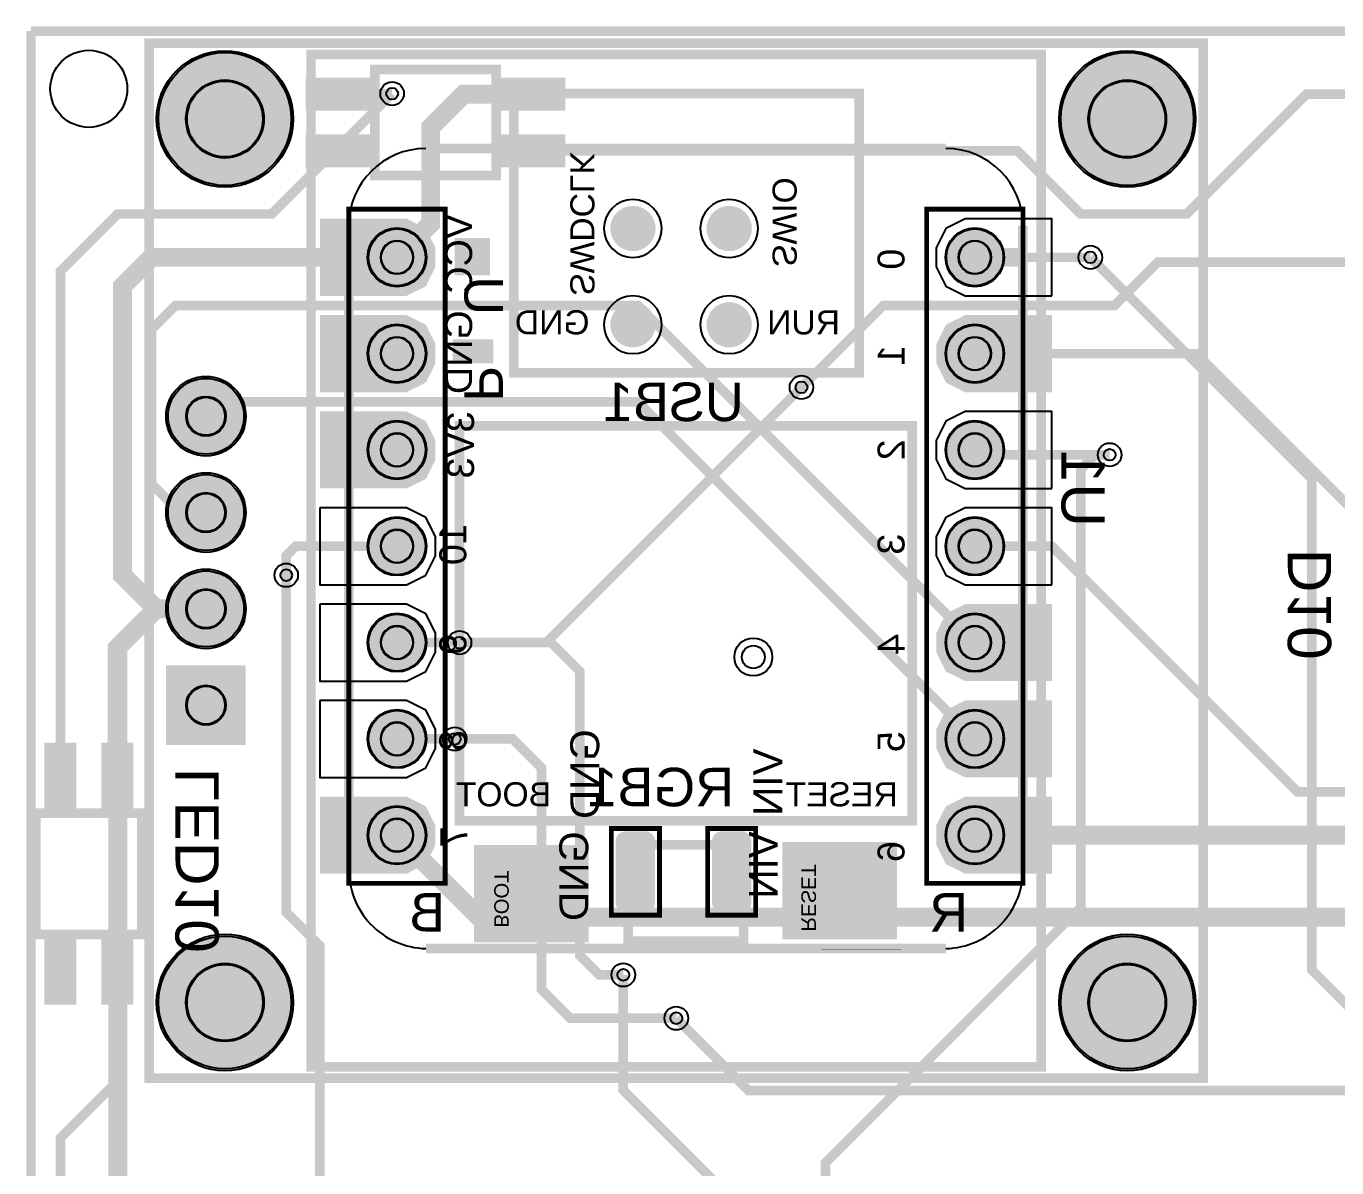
# Model space of a CAD drawing. Header units: millimetres. Extents: x 134.4 to 196.6, y -138.4 to -48.8.
# Drawn here: x 134.37 to 168.93, y -78.88 to -48.77 of the extents above; entities that cross this region are included whole.
import ezdxf

# ---------------------------------------------------------------- set-up
doc = ezdxf.new("R2010")
doc.units = ezdxf.units.MM
for name, color, linetype, true_color in [('BoardOutLine', 7, 'Continuous', 0xff00ff), ('BottomLayer', 7, 'Continuous', 0x0000ff), ('BottomPasteMaskLayer', 7, 'Continuous', 0x800000), ('BottomSilkLayer', 7, 'Continuous', 0x66cc33), ('BottomSolderMaskLayer', 7, 'Continuous', 0xaa00ff), ('Document', 7, 'Continuous', 0xffffff), ('Hole', 7, 'Continuous', 0x222222), ('Multi-Layer', 7, 'Continuous', 0xc0c0c0), ('TopLayer', 7, 'Continuous', 0xff0000), ('TopPasteMaskLayer', 7, 'Continuous', 0x808080), ('TopSilkLayer', 7, 'Continuous', 0xffcc00), ('TopSolderMaskLayer', 7, 'Continuous', 0x800080)]:
    doc.layers.add(name, color=color, linetype=linetype, true_color=true_color)
doc.styles.get("Standard").update_dxf_attribs({"font": 'arial.ttf'})

msp = doc.modelspace()

# ---------------------------------------------------------------- hatches: boundary and pattern name
at = {"layer": 'BottomLayer'}
for points in [[(150.368, -54.674), (150.299, -54.67), (150.232, -54.657), (150.166, -54.637), (150.103, -54.608), (150.044, -54.573), (149.989, -54.53), (149.941, -54.481), (149.898, -54.427), (149.862, -54.368), (149.834, -54.305), (149.813, -54.239), (149.801, -54.171), (149.797, -54.102), (149.797, -54.102), (149.801, -54.033), (149.813, -53.965), (149.834, -53.899), (149.862, -53.836), (149.898, -53.777), (149.941, -53.723), (149.989, -53.674), (150.044, -53.632), (150.103, -53.596), (150.166, -53.568), (150.232, -53.547), (150.299, -53.535), (150.368, -53.531), (150.368, -53.531), (150.437, -53.535), (150.505, -53.547), (150.571, -53.568), (150.634, -53.596), (150.693, -53.632), (150.747, -53.674), (150.796, -53.723), (150.839, -53.777), (150.874, -53.836), (150.903, -53.899), (150.923, -53.965), (150.936, -54.033), (150.94, -54.102), (150.94, -54.102), (150.936, -54.171), (150.923, -54.239), (150.903, -54.305), (150.874, -54.368), (150.839, -54.427), (150.796, -54.481), (150.747, -54.53), (150.693, -54.573), (150.634, -54.608), (150.571, -54.637), (150.505, -54.657), (150.437, -54.67), (150.368, -54.674)], [(152.908, -54.674), (152.839, -54.67), (152.772, -54.657), (152.706, -54.637), (152.643, -54.608), (152.584, -54.573), (152.529, -54.53), (152.481, -54.481), (152.438, -54.427), (152.402, -54.368), (152.374, -54.305), (152.353, -54.239), (152.341, -54.171), (152.337, -54.102), (152.337, -54.102), (152.341, -54.033), (152.353, -53.965), (152.374, -53.899), (152.402, -53.836), (152.438, -53.777), (152.481, -53.723), (152.529, -53.674), (152.584, -53.632), (152.643, -53.596), (152.706, -53.568), (152.772, -53.547), (152.839, -53.535), (152.908, -53.531), (152.908, -53.531), (152.977, -53.535), (153.045, -53.547), (153.111, -53.568), (153.174, -53.596), (153.233, -53.632), (153.287, -53.674), (153.336, -53.723), (153.379, -53.777), (153.414, -53.836), (153.443, -53.899), (153.463, -53.965), (153.476, -54.033), (153.48, -54.102), (153.48, -54.102), (153.476, -54.171), (153.463, -54.239), (153.443, -54.305), (153.414, -54.368), (153.379, -54.427), (153.336, -54.481), (153.287, -54.53), (153.233, -54.573), (153.174, -54.608), (153.111, -54.637), (153.045, -54.657), (152.977, -54.67), (152.908, -54.674)], [(142.113, -53.848), (142.113, -55.88), (144.399, -55.88), (144.907, -55.626), (145.161, -55.118), (145.161, -54.61), (144.907, -54.102), (144.399, -53.848), (142.113, -53.848)], [(150.368, -57.214), (150.299, -57.21), (150.232, -57.197), (150.166, -57.177), (150.103, -57.148), (150.044, -57.113), (149.989, -57.07), (149.941, -57.021), (149.898, -56.967), (149.862, -56.908), (149.834, -56.845), (149.813, -56.779), (149.801, -56.711), (149.797, -56.642), (149.797, -56.642), (149.801, -56.573), (149.813, -56.505), (149.834, -56.439), (149.862, -56.376), (149.898, -56.318), (149.941, -56.263), (149.989, -56.214), (150.044, -56.172), (150.103, -56.136), (150.166, -56.108), (150.232, -56.087), (150.299, -56.075), (150.368, -56.071), (150.368, -56.071), (150.437, -56.075), (150.505, -56.087), (150.571, -56.108), (150.634, -56.136), (150.693, -56.172), (150.747, -56.214), (150.796, -56.263), (150.839, -56.318), (150.874, -56.376), (150.903, -56.439), (150.923, -56.505), (150.936, -56.573), (150.94, -56.642), (150.94, -56.642), (150.936, -56.711), (150.923, -56.779), (150.903, -56.845), (150.874, -56.908), (150.839, -56.967), (150.796, -57.021), (150.747, -57.07), (150.693, -57.113), (150.634, -57.148), (150.571, -57.177), (150.505, -57.197), (150.437, -57.21), (150.368, -57.214)], [(152.908, -57.214), (152.839, -57.21), (152.772, -57.197), (152.706, -57.177), (152.643, -57.148), (152.584, -57.113), (152.529, -57.07), (152.481, -57.021), (152.438, -56.967), (152.402, -56.908), (152.374, -56.845), (152.353, -56.779), (152.341, -56.711), (152.337, -56.642), (152.337, -56.642), (152.341, -56.573), (152.353, -56.505), (152.374, -56.439), (152.402, -56.376), (152.438, -56.318), (152.481, -56.263), (152.529, -56.214), (152.584, -56.172), (152.643, -56.136), (152.706, -56.108), (152.772, -56.087), (152.839, -56.075), (152.908, -56.071), (152.908, -56.071), (152.977, -56.075), (153.045, -56.087), (153.111, -56.108), (153.174, -56.136), (153.233, -56.172), (153.287, -56.214), (153.336, -56.263), (153.379, -56.318), (153.414, -56.376), (153.443, -56.439), (153.463, -56.505), (153.476, -56.573), (153.48, -56.642), (153.48, -56.642), (153.476, -56.711), (153.463, -56.779), (153.443, -56.845), (153.414, -56.908), (153.379, -56.967), (153.336, -57.021), (153.287, -57.07), (153.233, -57.113), (153.174, -57.148), (153.111, -57.177), (153.045, -57.197), (152.977, -57.21), (152.908, -57.214)], [(142.113, -56.388), (142.113, -58.42), (144.399, -58.42), (144.907, -58.166), (145.161, -57.658), (145.161, -57.15), (144.907, -56.642), (144.399, -56.388), (142.113, -56.388)], [(161.417, -58.42), (161.417, -56.388), (159.131, -56.388), (158.623, -56.642), (158.369, -57.15), (158.369, -57.658), (158.623, -58.166), (159.131, -58.42), (161.417, -58.42)], [(142.113, -58.928), (142.113, -60.96), (144.399, -60.96), (144.907, -60.706), (145.161, -60.198), (145.161, -59.69), (144.907, -59.182), (144.399, -58.928), (142.113, -58.928)], [(161.417, -66.04), (161.417, -64.008), (159.131, -64.008), (158.623, -64.262), (158.369, -64.77), (158.369, -65.278), (158.623, -65.786), (159.131, -66.04), (161.417, -66.04)], [(161.417, -68.58), (161.417, -66.548), (159.131, -66.548), (158.623, -66.802), (158.369, -67.31), (158.369, -67.818), (158.623, -68.326), (159.131, -68.58), (161.417, -68.58)], [(134.857, -67.72), (134.857, -69.52), (135.677, -69.52), (135.677, -67.72)], [(136.357, -67.72), (136.357, -69.52), (137.177, -69.52), (137.177, -67.72)], [(142.113, -69.088), (142.113, -71.12), (144.399, -71.12), (144.907, -70.866), (145.161, -70.358), (145.161, -69.85), (144.907, -69.342), (144.399, -69.088), (142.113, -69.088)], [(161.417, -71.12), (161.417, -69.088), (159.131, -69.088), (158.623, -69.342), (158.369, -69.85), (158.369, -70.358), (158.623, -70.866), (159.131, -71.12), (161.417, -71.12)], [(150.686, -72.085), (150.717, -72.084), (150.747, -72.078), (150.776, -72.069), (150.804, -72.056), (150.83, -72.04), (150.854, -72.021), (150.876, -72), (150.895, -71.976), (150.911, -71.949), (150.923, -71.922), (150.932, -71.892), (150.938, -71.862), (150.94, -71.831), (150.94, -70.307), (150.938, -70.277), (150.932, -70.247), (150.923, -70.217), (150.911, -70.189), (150.895, -70.163), (150.876, -70.139), (150.854, -70.117), (150.83, -70.098), (150.804, -70.082), (150.776, -70.07), (150.747, -70.061), (150.717, -70.055), (150.686, -70.053), (150.178, -70.053), (150.147, -70.055), (150.117, -70.061), (150.088, -70.07), (150.06, -70.082), (150.034, -70.098), (150.009, -70.117), (149.988, -70.139), (149.969, -70.163), (149.953, -70.189), (149.94, -70.217), (149.931, -70.247), (149.926, -70.277), (149.924, -70.307), (149.924, -71.831), (149.926, -71.862), (149.931, -71.892), (149.94, -71.922), (149.953, -71.949), (149.969, -71.976), (149.988, -72), (150.009, -72.021), (150.034, -72.04), (150.06, -72.056), (150.088, -72.069), (150.117, -72.078), (150.147, -72.084), (150.178, -72.085)], [(152.718, -70.053), (152.687, -70.055), (152.657, -70.061), (152.628, -70.07), (152.6, -70.082), (152.574, -70.098), (152.549, -70.117), (152.528, -70.139), (152.509, -70.163), (152.493, -70.189), (152.48, -70.217), (152.471, -70.247), (152.466, -70.277), (152.464, -70.307), (152.464, -71.831), (152.466, -71.862), (152.471, -71.892), (152.48, -71.922), (152.493, -71.949), (152.509, -71.976), (152.528, -72), (152.549, -72.021), (152.574, -72.04), (152.6, -72.056), (152.628, -72.069), (152.657, -72.078), (152.687, -72.084), (152.718, -72.085), (153.226, -72.085), (153.257, -72.084), (153.287, -72.078), (153.316, -72.069), (153.344, -72.056), (153.37, -72.04), (153.394, -72.021), (153.416, -72), (153.435, -71.976), (153.451, -71.949), (153.463, -71.922), (153.472, -71.892), (153.478, -71.862), (153.48, -71.831), (153.48, -70.307), (153.478, -70.277), (153.472, -70.247), (153.463, -70.217), (153.451, -70.189), (153.435, -70.163), (153.416, -70.139), (153.394, -70.117), (153.37, -70.098), (153.344, -70.082), (153.316, -70.07), (153.287, -70.061), (153.257, -70.055), (153.226, -70.053)], [(134.857, -72.72), (134.857, -74.52), (135.677, -74.52), (135.677, -72.72)], [(136.357, -72.72), (136.357, -74.52), (137.177, -74.52), (137.177, -72.72)]]:
    msp.add_hatch(color=256, dxfattribs=at).paths.add_polyline_path(points)
at = {"layer": 'BottomPasteMaskLayer'}
for points in [[(150.368, -54.674), (150.299, -54.67), (150.232, -54.657), (150.166, -54.637), (150.103, -54.608), (150.044, -54.573), (149.989, -54.53), (149.941, -54.481), (149.898, -54.427), (149.862, -54.368), (149.834, -54.305), (149.813, -54.239), (149.801, -54.171), (149.797, -54.102), (149.797, -54.102), (149.801, -54.033), (149.813, -53.965), (149.834, -53.899), (149.862, -53.836), (149.898, -53.777), (149.941, -53.723), (149.989, -53.674), (150.044, -53.632), (150.103, -53.596), (150.166, -53.568), (150.232, -53.547), (150.299, -53.535), (150.368, -53.531), (150.368, -53.531), (150.437, -53.535), (150.505, -53.547), (150.571, -53.568), (150.634, -53.596), (150.693, -53.632), (150.747, -53.674), (150.796, -53.723), (150.839, -53.777), (150.874, -53.836), (150.903, -53.899), (150.923, -53.965), (150.936, -54.033), (150.94, -54.102), (150.94, -54.102), (150.936, -54.171), (150.923, -54.239), (150.903, -54.305), (150.874, -54.368), (150.839, -54.427), (150.796, -54.481), (150.747, -54.53), (150.693, -54.573), (150.634, -54.608), (150.571, -54.637), (150.505, -54.657), (150.437, -54.67), (150.368, -54.674)], [(152.908, -54.674), (152.839, -54.67), (152.772, -54.657), (152.706, -54.637), (152.643, -54.608), (152.584, -54.573), (152.529, -54.53), (152.481, -54.481), (152.438, -54.427), (152.402, -54.368), (152.374, -54.305), (152.353, -54.239), (152.341, -54.171), (152.337, -54.102), (152.337, -54.102), (152.341, -54.033), (152.353, -53.965), (152.374, -53.899), (152.402, -53.836), (152.438, -53.777), (152.481, -53.723), (152.529, -53.674), (152.584, -53.632), (152.643, -53.596), (152.706, -53.568), (152.772, -53.547), (152.839, -53.535), (152.908, -53.531), (152.908, -53.531), (152.977, -53.535), (153.045, -53.547), (153.111, -53.568), (153.174, -53.596), (153.233, -53.632), (153.287, -53.674), (153.336, -53.723), (153.379, -53.777), (153.414, -53.836), (153.443, -53.899), (153.463, -53.965), (153.476, -54.033), (153.48, -54.102), (153.48, -54.102), (153.476, -54.171), (153.463, -54.239), (153.443, -54.305), (153.414, -54.368), (153.379, -54.427), (153.336, -54.481), (153.287, -54.53), (153.233, -54.573), (153.174, -54.608), (153.111, -54.637), (153.045, -54.657), (152.977, -54.67), (152.908, -54.674)], [(150.368, -57.214), (150.299, -57.21), (150.232, -57.197), (150.166, -57.177), (150.103, -57.148), (150.044, -57.113), (149.989, -57.07), (149.941, -57.021), (149.898, -56.967), (149.862, -56.908), (149.834, -56.845), (149.813, -56.779), (149.801, -56.711), (149.797, -56.642), (149.797, -56.642), (149.801, -56.573), (149.813, -56.505), (149.834, -56.439), (149.862, -56.376), (149.898, -56.318), (149.941, -56.263), (149.989, -56.214), (150.044, -56.172), (150.103, -56.136), (150.166, -56.108), (150.232, -56.087), (150.299, -56.075), (150.368, -56.071), (150.368, -56.071), (150.437, -56.075), (150.505, -56.087), (150.571, -56.108), (150.634, -56.136), (150.693, -56.172), (150.747, -56.214), (150.796, -56.263), (150.839, -56.318), (150.874, -56.376), (150.903, -56.439), (150.923, -56.505), (150.936, -56.573), (150.94, -56.642), (150.94, -56.642), (150.936, -56.711), (150.923, -56.779), (150.903, -56.845), (150.874, -56.908), (150.839, -56.967), (150.796, -57.021), (150.747, -57.07), (150.693, -57.113), (150.634, -57.148), (150.571, -57.177), (150.505, -57.197), (150.437, -57.21), (150.368, -57.214)], [(152.908, -57.214), (152.839, -57.21), (152.772, -57.197), (152.706, -57.177), (152.643, -57.148), (152.584, -57.113), (152.529, -57.07), (152.481, -57.021), (152.438, -56.967), (152.402, -56.908), (152.374, -56.845), (152.353, -56.779), (152.341, -56.711), (152.337, -56.642), (152.337, -56.642), (152.341, -56.573), (152.353, -56.505), (152.374, -56.439), (152.402, -56.376), (152.438, -56.318), (152.481, -56.263), (152.529, -56.214), (152.584, -56.172), (152.643, -56.136), (152.706, -56.108), (152.772, -56.087), (152.839, -56.075), (152.908, -56.071), (152.908, -56.071), (152.977, -56.075), (153.045, -56.087), (153.111, -56.108), (153.174, -56.136), (153.233, -56.172), (153.287, -56.214), (153.336, -56.263), (153.379, -56.318), (153.414, -56.376), (153.443, -56.439), (153.463, -56.505), (153.476, -56.573), (153.48, -56.642), (153.48, -56.642), (153.476, -56.711), (153.463, -56.779), (153.443, -56.845), (153.414, -56.908), (153.379, -56.967), (153.336, -57.021), (153.287, -57.07), (153.233, -57.113), (153.174, -57.148), (153.111, -57.177), (153.045, -57.197), (152.977, -57.21), (152.908, -57.214)], [(134.857, -67.72), (134.857, -69.52), (135.677, -69.52), (135.677, -67.72)], [(136.357, -67.72), (136.357, -69.52), (137.177, -69.52), (137.177, -67.72)], [(150.686, -72.085), (150.717, -72.084), (150.747, -72.078), (150.776, -72.069), (150.804, -72.056), (150.83, -72.04), (150.854, -72.021), (150.876, -72), (150.895, -71.976), (150.911, -71.949), (150.923, -71.922), (150.932, -71.892), (150.938, -71.862), (150.94, -71.831), (150.94, -70.307), (150.938, -70.277), (150.932, -70.247), (150.923, -70.217), (150.911, -70.189), (150.895, -70.163), (150.876, -70.139), (150.854, -70.117), (150.83, -70.098), (150.804, -70.082), (150.776, -70.07), (150.747, -70.061), (150.717, -70.055), (150.686, -70.053), (150.178, -70.053), (150.147, -70.055), (150.117, -70.061), (150.088, -70.07), (150.06, -70.082), (150.034, -70.098), (150.009, -70.117), (149.988, -70.139), (149.969, -70.163), (149.953, -70.189), (149.94, -70.217), (149.931, -70.247), (149.926, -70.277), (149.924, -70.307), (149.924, -71.831), (149.926, -71.862), (149.931, -71.892), (149.94, -71.922), (149.953, -71.949), (149.969, -71.976), (149.988, -72), (150.009, -72.021), (150.034, -72.04), (150.06, -72.056), (150.088, -72.069), (150.117, -72.078), (150.147, -72.084), (150.178, -72.085)], [(152.718, -70.053), (152.687, -70.055), (152.657, -70.061), (152.628, -70.07), (152.6, -70.082), (152.574, -70.098), (152.549, -70.117), (152.528, -70.139), (152.509, -70.163), (152.493, -70.189), (152.48, -70.217), (152.471, -70.247), (152.466, -70.277), (152.464, -70.307), (152.464, -71.831), (152.466, -71.862), (152.471, -71.892), (152.48, -71.922), (152.493, -71.949), (152.509, -71.976), (152.528, -72), (152.549, -72.021), (152.574, -72.04), (152.6, -72.056), (152.628, -72.069), (152.657, -72.078), (152.687, -72.084), (152.718, -72.085), (153.226, -72.085), (153.257, -72.084), (153.287, -72.078), (153.316, -72.069), (153.344, -72.056), (153.37, -72.04), (153.394, -72.021), (153.416, -72), (153.435, -71.976), (153.451, -71.949), (153.463, -71.922), (153.472, -71.892), (153.478, -71.862), (153.48, -71.831), (153.48, -70.307), (153.478, -70.277), (153.472, -70.247), (153.463, -70.217), (153.451, -70.189), (153.435, -70.163), (153.416, -70.139), (153.394, -70.117), (153.37, -70.098), (153.344, -70.082), (153.316, -70.07), (153.287, -70.061), (153.257, -70.055), (153.226, -70.053)], [(134.857, -72.72), (134.857, -74.52), (135.677, -74.52), (135.677, -72.72)], [(136.357, -72.72), (136.357, -74.52), (137.177, -74.52), (137.177, -72.72)]]:
    msp.add_hatch(color=256, dxfattribs=at).paths.add_polyline_path(points)
at = {"layer": 'BottomSilkLayer'}
for points in [[(146.6, -55.341), (146.6, -54.356), (145.669, -54.356), (145.669, -55.341)], [(146.685, -57.658), (146.685, -57.023), (145.618, -57.023), (145.618, -57.658)], [(149.201, -72.928), (149.201, -70.358), (146.177, -70.358), (146.177, -72.928)], [(157.329, -72.851), (157.329, -70.281), (154.305, -70.281), (154.305, -72.851)]]:
    msp.add_hatch(color=256, dxfattribs=at).paths.add_polyline_path(points)
at = {"layer": 'BottomSolderMaskLayer'}
for points in [[(137.807, -51.215, 1), (141.408, -51.215, 1)], [(161.607, -51.215, 1), (165.208, -51.215, 1)], [(150.368, -54.699), (150.296, -54.695), (150.226, -54.682), (150.157, -54.66), (150.091, -54.631), (150.029, -54.593), (149.972, -54.549), (149.922, -54.498), (149.877, -54.441), (149.84, -54.38), (149.81, -54.314), (149.789, -54.245), (149.776, -54.174), (149.771, -54.102), (149.771, -54.102), (149.776, -54.03), (149.789, -53.959), (149.81, -53.89), (149.84, -53.825), (149.877, -53.763), (149.922, -53.706), (149.972, -53.655), (150.029, -53.611), (150.091, -53.574), (150.157, -53.544), (150.226, -53.522), (150.296, -53.509), (150.368, -53.505), (150.368, -53.505), (150.44, -53.509), (150.511, -53.522), (150.58, -53.544), (150.646, -53.574), (150.707, -53.611), (150.764, -53.655), (150.815, -53.706), (150.86, -53.763), (150.897, -53.825), (150.926, -53.89), (150.948, -53.959), (150.961, -54.03), (150.965, -54.102), (150.965, -54.102), (150.961, -54.174), (150.948, -54.245), (150.926, -54.314), (150.897, -54.38), (150.86, -54.441), (150.815, -54.498), (150.764, -54.549), (150.707, -54.593), (150.646, -54.631), (150.58, -54.66), (150.511, -54.682), (150.44, -54.695), (150.368, -54.699)], [(152.908, -54.699), (152.836, -54.695), (152.766, -54.682), (152.697, -54.66), (152.631, -54.631), (152.569, -54.593), (152.512, -54.549), (152.462, -54.498), (152.417, -54.441), (152.38, -54.38), (152.35, -54.314), (152.329, -54.245), (152.316, -54.174), (152.311, -54.102), (152.311, -54.102), (152.316, -54.03), (152.329, -53.959), (152.35, -53.89), (152.38, -53.825), (152.417, -53.763), (152.462, -53.706), (152.512, -53.655), (152.569, -53.611), (152.631, -53.574), (152.697, -53.544), (152.766, -53.522), (152.836, -53.509), (152.908, -53.505), (152.908, -53.505), (152.98, -53.509), (153.051, -53.522), (153.12, -53.544), (153.186, -53.574), (153.247, -53.611), (153.304, -53.655), (153.355, -53.706), (153.4, -53.763), (153.437, -53.825), (153.466, -53.89), (153.488, -53.959), (153.501, -54.03), (153.505, -54.102), (153.505, -54.102), (153.501, -54.174), (153.488, -54.245), (153.466, -54.314), (153.437, -54.38), (153.4, -54.441), (153.355, -54.498), (153.304, -54.549), (153.247, -54.593), (153.186, -54.631), (153.12, -54.66), (153.051, -54.682), (152.98, -54.695), (152.908, -54.699)], [(143.37, -54.864, 1), (144.921, -54.864, 1)], [(158.61, -54.864, 1), (160.161, -54.864, 1)], [(150.368, -57.239), (150.296, -57.235), (150.226, -57.222), (150.157, -57.2), (150.091, -57.171), (150.029, -57.133), (149.972, -57.089), (149.922, -57.038), (149.877, -56.981), (149.84, -56.92), (149.81, -56.854), (149.789, -56.785), (149.776, -56.714), (149.771, -56.642), (149.771, -56.642), (149.776, -56.57), (149.789, -56.499), (149.81, -56.43), (149.84, -56.365), (149.877, -56.303), (149.922, -56.246), (149.972, -56.195), (150.029, -56.151), (150.091, -56.114), (150.157, -56.084), (150.226, -56.062), (150.296, -56.049), (150.368, -56.045), (150.368, -56.045), (150.44, -56.049), (150.511, -56.062), (150.58, -56.084), (150.646, -56.114), (150.707, -56.151), (150.764, -56.195), (150.815, -56.246), (150.86, -56.303), (150.897, -56.365), (150.926, -56.43), (150.948, -56.499), (150.961, -56.57), (150.965, -56.642), (150.965, -56.642), (150.961, -56.714), (150.948, -56.785), (150.926, -56.854), (150.897, -56.92), (150.86, -56.981), (150.815, -57.038), (150.764, -57.089), (150.707, -57.133), (150.646, -57.171), (150.58, -57.2), (150.511, -57.222), (150.44, -57.235), (150.368, -57.239)], [(152.908, -57.239), (152.836, -57.235), (152.766, -57.222), (152.697, -57.2), (152.631, -57.171), (152.569, -57.133), (152.512, -57.089), (152.462, -57.038), (152.417, -56.981), (152.38, -56.92), (152.35, -56.854), (152.329, -56.785), (152.316, -56.714), (152.311, -56.642), (152.311, -56.642), (152.316, -56.57), (152.329, -56.499), (152.35, -56.43), (152.38, -56.365), (152.417, -56.303), (152.462, -56.246), (152.512, -56.195), (152.569, -56.151), (152.631, -56.114), (152.697, -56.084), (152.766, -56.062), (152.836, -56.049), (152.908, -56.045), (152.908, -56.045), (152.98, -56.049), (153.051, -56.062), (153.12, -56.084), (153.186, -56.114), (153.247, -56.151), (153.304, -56.195), (153.355, -56.246), (153.4, -56.303), (153.437, -56.365), (153.466, -56.43), (153.488, -56.499), (153.501, -56.57), (153.505, -56.642), (153.505, -56.642), (153.501, -56.714), (153.488, -56.785), (153.466, -56.854), (153.437, -56.92), (153.4, -56.981), (153.355, -57.038), (153.304, -57.089), (153.247, -57.133), (153.186, -57.171), (153.12, -57.2), (153.051, -57.222), (152.98, -57.235), (152.908, -57.239)], [(143.37, -57.404, 1), (144.921, -57.404, 1)], [(161.417, -58.42), (161.417, -56.388), (159.131, -56.388), (158.623, -56.642), (158.369, -57.15), (158.369, -57.658), (158.623, -58.166), (159.131, -58.42), (161.417, -58.42)], [(158.61, -57.404, 1), (160.161, -57.404, 1)], [(138.057, -59.055, 1), (140.158, -59.055, 1)], [(143.37, -59.944, 1), (144.921, -59.944, 1)], [(158.61, -59.944, 1), (160.161, -59.944, 1)], [(138.057, -61.595, 1), (140.158, -61.595, 1)], [(143.37, -62.484, 1), (144.921, -62.484, 1)], [(158.61, -62.484, 1), (160.161, -62.484, 1)], [(138.057, -64.135, 1), (140.158, -64.135, 1)], [(143.37, -65.024, 1), (144.921, -65.024, 1)], [(161.417, -66.04), (161.417, -64.008), (159.131, -64.008), (158.623, -64.262), (158.369, -64.77), (158.369, -65.278), (158.623, -65.786), (159.131, -66.04), (161.417, -66.04)], [(158.61, -65.024, 1), (160.161, -65.024, 1)], [(138.056, -67.726), (138.056, -65.624), (140.158, -65.624), (140.158, -67.726)], [(161.417, -68.58), (161.417, -66.548), (159.131, -66.548), (158.623, -66.802), (158.369, -67.31), (158.369, -67.818), (158.623, -68.326), (159.131, -68.58), (161.417, -68.58)], [(143.37, -67.564, 1), (144.921, -67.564, 1)], [(158.61, -67.564, 1), (160.161, -67.564, 1)], [(134.846, -67.664), (134.846, -69.576), (135.689, -69.576), (135.689, -67.664)], [(136.346, -67.664), (136.346, -69.576), (137.189, -69.576), (137.189, -67.664)], [(161.417, -71.12), (161.417, -69.088), (159.131, -69.088), (158.623, -69.342), (158.369, -69.85), (158.369, -70.358), (158.623, -70.866), (159.131, -71.12), (161.417, -71.12)], [(143.37, -70.104, 1), (144.921, -70.104, 1)], [(158.61, -70.104, 1), (160.161, -70.104, 1)], [(150.692, -72.136), (150.724, -72.134), (150.754, -72.128), (150.785, -72.119), (150.813, -72.105), (150.84, -72.089), (150.865, -72.069), (150.887, -72.046), (150.906, -72.021), (150.923, -71.993), (150.936, -71.964), (150.945, -71.933), (150.951, -71.901), (150.953, -71.869), (150.953, -70.269), (150.951, -70.237), (150.945, -70.205), (150.936, -70.175), (150.923, -70.145), (150.906, -70.118), (150.887, -70.092), (150.865, -70.069), (150.84, -70.05), (150.813, -70.033), (150.785, -70.02), (150.754, -70.01), (150.724, -70.004), (150.692, -70.003), (150.171, -70.003), (150.14, -70.004), (150.109, -70.01), (150.079, -70.02), (150.05, -70.033), (150.024, -70.05), (149.999, -70.069), (149.977, -70.092), (149.957, -70.118), (149.941, -70.145), (149.928, -70.175), (149.919, -70.205), (149.913, -70.237), (149.911, -70.269), (149.911, -71.869), (149.913, -71.901), (149.919, -71.933), (149.928, -71.964), (149.941, -71.993), (149.957, -72.021), (149.977, -72.046), (149.999, -72.069), (150.024, -72.089), (150.05, -72.105), (150.079, -72.119), (150.109, -72.128), (150.14, -72.134), (150.171, -72.136)], [(152.711, -70.003), (152.68, -70.004), (152.649, -70.01), (152.619, -70.02), (152.59, -70.033), (152.564, -70.05), (152.539, -70.069), (152.516, -70.092), (152.497, -70.118), (152.481, -70.145), (152.468, -70.175), (152.459, -70.205), (152.453, -70.237), (152.451, -70.269), (152.451, -71.869), (152.453, -71.901), (152.459, -71.933), (152.468, -71.964), (152.481, -71.993), (152.497, -72.021), (152.516, -72.046), (152.539, -72.069), (152.564, -72.089), (152.59, -72.105), (152.619, -72.119), (152.649, -72.128), (152.68, -72.134), (152.711, -72.136), (153.232, -72.136), (153.264, -72.134), (153.294, -72.128), (153.325, -72.119), (153.353, -72.105), (153.38, -72.089), (153.405, -72.069), (153.427, -72.046), (153.446, -72.021), (153.463, -71.993), (153.476, -71.964), (153.485, -71.933), (153.491, -71.901), (153.493, -71.869), (153.493, -70.269), (153.491, -70.237), (153.485, -70.205), (153.476, -70.175), (153.463, -70.145), (153.446, -70.118), (153.427, -70.092), (153.405, -70.069), (153.38, -70.05), (153.353, -70.033), (153.325, -70.02), (153.294, -70.01), (153.264, -70.004), (153.232, -70.003)], [(134.846, -72.664), (134.846, -74.576), (135.689, -74.576), (135.689, -72.664)], [(136.346, -72.664), (136.346, -74.576), (137.189, -74.576), (137.189, -72.664)], [(137.807, -74.515, 1), (141.408, -74.515, 1)], [(161.607, -74.515, 1), (165.208, -74.515, 1)]]:
    msp.add_hatch(color=256, dxfattribs=at).paths.add_polyline_path(points)
at = {"layer": 'Multi-Layer'}
for points in [[(137.857, -51.215, 1), (141.357, -51.215, 1)], [(161.657, -51.215, 1), (165.157, -51.215, 1)], [(143.395, -54.864, 1), (144.895, -54.864, 1)], [(158.635, -54.864, 1), (160.135, -54.864, 1)], [(143.395, -57.404, 1), (144.895, -57.404, 1)], [(158.635, -57.404, 1), (160.135, -57.404, 1)], [(138.107, -59.055, 1), (140.107, -59.055, 1)], [(143.395, -59.944, 1), (144.895, -59.944, 1)], [(158.635, -59.944, 1), (160.135, -59.944, 1)], [(138.107, -61.595, 1), (140.107, -61.595, 1)], [(143.395, -62.484, 1), (144.895, -62.484, 1)], [(158.635, -62.484, 1), (160.135, -62.484, 1)], [(138.107, -64.135, 1), (140.107, -64.135, 1)], [(143.395, -65.024, 1), (144.895, -65.024, 1)], [(158.635, -65.024, 1), (160.135, -65.024, 1)], [(138.107, -67.675), (138.107, -65.675), (140.107, -65.675), (140.107, -67.675)], [(143.395, -67.564, 1), (144.895, -67.564, 1)], [(158.635, -67.564, 1), (160.135, -67.564, 1)], [(143.395, -70.104, 1), (144.895, -70.104, 1)], [(158.635, -70.104, 1), (160.135, -70.104, 1)], [(137.857, -74.515, 1), (141.357, -74.515, 1)], [(161.657, -74.515, 1), (165.157, -74.515, 1)]]:
    msp.add_hatch(color=256, dxfattribs=at).paths.add_polyline_path(points)
at = {"layer": 'TopLayer'}
for points in [[(143.561, -50.968), (141.761, -50.968), (141.761, -50.148), (143.561, -50.148)], [(148.561, -50.968), (146.761, -50.968), (146.761, -50.148), (148.561, -50.148)], [(143.561, -52.468), (141.761, -52.468), (141.761, -51.648), (143.561, -51.648)], [(148.561, -52.468), (146.761, -52.468), (146.761, -51.648), (148.561, -51.648)]]:
    msp.add_hatch(color=256, dxfattribs=at).paths.add_polyline_path(points)
at = {"layer": 'TopPasteMaskLayer'}
for points in [[(143.561, -50.968), (141.761, -50.968), (141.761, -50.148), (143.561, -50.148)], [(148.561, -50.968), (146.761, -50.968), (146.761, -50.148), (148.561, -50.148)], [(143.561, -52.468), (141.761, -52.468), (141.761, -51.648), (143.561, -51.648)], [(148.561, -52.468), (146.761, -52.468), (146.761, -51.648), (148.561, -51.648)]]:
    msp.add_hatch(color=256, dxfattribs=at).paths.add_polyline_path(points)
at = {"layer": 'TopSolderMaskLayer'}
for points in [[(137.807, -51.215, 1), (141.408, -51.215, 1)], [(161.607, -51.215, 1), (165.208, -51.215, 1)], [(143.587, -50.993), (141.736, -50.993), (141.736, -50.123), (143.587, -50.123)], [(148.587, -50.993), (146.736, -50.993), (146.736, -50.123), (148.587, -50.123)], [(143.587, -52.493), (141.736, -52.493), (141.736, -51.623), (143.587, -51.623)], [(148.587, -52.493), (146.736, -52.493), (146.736, -51.623), (148.587, -51.623)], [(143.37, -54.864, 1), (144.921, -54.864, 1)], [(158.61, -54.864, 1), (160.161, -54.864, 1)], [(143.37, -57.404, 1), (144.921, -57.404, 1)], [(158.61, -57.404, 1), (160.161, -57.404, 1)], [(138.057, -59.055, 1), (140.158, -59.055, 1)], [(143.37, -59.944, 1), (144.921, -59.944, 1)], [(158.61, -59.944, 1), (160.161, -59.944, 1)], [(138.057, -61.595, 1), (140.158, -61.595, 1)], [(143.37, -62.484, 1), (144.921, -62.484, 1)], [(158.61, -62.484, 1), (160.161, -62.484, 1)], [(138.057, -64.135, 1), (140.158, -64.135, 1)], [(143.37, -65.024, 1), (144.921, -65.024, 1)], [(158.61, -65.024, 1), (160.161, -65.024, 1)], [(138.056, -67.726), (138.056, -65.624), (140.158, -65.624), (140.158, -67.726)], [(143.37, -67.564, 1), (144.921, -67.564, 1)], [(158.61, -67.564, 1), (160.161, -67.564, 1)], [(143.37, -70.104, 1), (144.921, -70.104, 1)], [(158.61, -70.104, 1), (160.161, -70.104, 1)], [(137.807, -74.515, 1), (141.408, -74.515, 1)], [(161.607, -74.515, 1), (165.208, -74.515, 1)]]:
    msp.add_hatch(color=256, dxfattribs=at).paths.add_polyline_path(points)

# ---------------------------------------------------------------- linework, layer by layer
at = {"layer": 'BoardOutLine', "const_width": 0.254}
for points in [[(134.493, -48.895), (134.493, -138.303), (195.199, -138.303), (195.199, -48.895)], [(195.199, -48.895), (134.493, -48.895)]]:
    msp.add_lwpolyline(points, dxfattribs=at)
at = {"layer": 'BottomLayer'}
for points, const_width in [([(144.018, -50.546), (140.843, -53.721), (136.779, -53.721), (135.268, -55.232), (135.268, -68.621)], 0.254), ([(144.145, -54.864), (142.517, -54.864)], 0.5), ([(144.145, -54.864), (142.748, -54.864), (142.517, -55.095)], 0.5), ([(159.385, -54.864), (160.782, -54.864)], 0.5), ([(162.433, -54.864), (168.275, -60.706), (168.275, -73.66), (174.752, -80.137), (174.752, -90.107), (173.228, -91.631)], 0.254), ([(154.813, -58.293), (148.082, -65.024), (145.796, -65.024)], 0.254), ([(162.941, -60.071), (162.56, -60.071), (162.179, -60.452), (162.179, -72.009), (155.448, -78.74), (155.448, -90.297)], 0.254), ([(141.224, -63.246), (141.224, -72.136), (142.113, -73.025), (142.113, -79.629), (138.181, -83.561), (138.181, -86.106)], 0.254), ([(136.767, -68.621), (136.767, -65.164), (137.795, -64.135), (139.108, -64.135)], 0.5), ([(145.796, -65.024), (148.209, -65.024), (148.971, -65.786), (148.971, -73.279), (149.479, -73.787), (150.114, -73.787)], 0.254), ([(151.511, -74.93), (148.717, -74.93), (147.955, -74.168), (147.955, -68.326), (147.193, -67.564), (145.669, -67.564)], 0.254), ([(136.767, -73.62), (136.767, -76.594), (135.268, -78.092), (135.268, -115.103)], 0.254)]:
    msp.add_lwpolyline(points, dxfattribs=dict(at, const_width=const_width))
for points in [[(161.417, -55.88), (161.417, -53.848), (159.131, -53.848), (158.623, -54.102), (158.369, -54.61), (158.369, -55.118), (158.623, -55.626), (159.131, -55.88), (161.417, -55.88)], [(161.417, -60.96), (161.417, -58.928), (159.131, -58.928), (158.623, -59.182), (158.369, -59.69), (158.369, -60.198), (158.623, -60.706), (159.131, -60.96), (161.417, -60.96)], [(142.113, -61.468), (142.113, -63.5), (144.399, -63.5), (144.907, -63.246), (145.161, -62.738), (145.161, -62.23), (144.907, -61.722), (144.399, -61.468), (142.113, -61.468)], [(161.417, -63.5), (161.417, -61.468), (159.131, -61.468), (158.623, -61.722), (158.369, -62.23), (158.369, -62.738), (158.623, -63.246), (159.131, -63.5), (161.417, -63.5)], [(142.113, -64.008), (142.113, -66.04), (144.399, -66.04), (144.907, -65.786), (145.161, -65.278), (145.161, -64.77), (144.907, -64.262), (144.399, -64.008), (142.113, -64.008)], [(142.113, -66.548), (142.113, -68.58), (144.399, -68.58), (144.907, -68.326), (145.161, -67.818), (145.161, -67.31), (144.907, -66.802), (144.399, -66.548), (142.113, -66.548)]]:
    msp.add_lwpolyline(points, close=True, dxfattribs=at)
at = {"layer": 'BottomSilkLayer'}
for points, const_width in [([(156.337, -57.912), (156.337, -50.546), (147.225, -50.546), (147.225, -57.912), (156.337, -57.912)], 0.254), ([(142.875, -71.374), (145.415, -71.374), (145.415, -53.594), (142.875, -53.594), (142.875, -71.374)], 0.127), ([(160.655, -53.594), (158.115, -53.594), (158.115, -71.374), (160.655, -71.374), (160.655, -53.594)], 0.127), ([(157.734, -69.723), (157.734, -59.309), (145.796, -59.309), (145.796, -69.723), (157.734, -69.723)], 0.254), ([(134.617, -69.52), (134.617, -72.72), (137.417, -72.72), (137.417, -69.52), (134.617, -69.52)], 0.254), ([(153.289, -72.898), (153.289, -70.358), (150.241, -70.358), (150.241, -72.898), (153.289, -72.898)], 0.254)]:
    msp.add_lwpolyline(points, close=True, dxfattribs=dict(at, const_width=const_width))
at = {"layer": 'BottomSilkLayer', "const_width": 0.254}
for points in [[(144.907, -51.992), (158.623, -51.992)], [(142.875, -70.96), (142.875, -54.024)], [(160.655, -54.024), (160.655, -70.96)], [(158.623, -73.094), (144.907, -73.094)]]:
    msp.add_lwpolyline(points, dxfattribs=at)
at = {"layer": 'BottomSilkLayer'}
for centre, radius, start, end in [((144.907, -54.024), 2.032, 90, 180), ((158.623, -54.024), 2.032, 0, 90), ((144.958, -71.011), 2.083, 178.5998, 268.6059), ((158.573, -71.011), 2.083, 271.3941, 1.4002)]:
    msp.add_arc(centre, radius, start, end, dxfattribs=at)
at = {"layer": 'BottomSolderMaskLayer'}
for points in [[(161.417, -55.88), (161.417, -53.848), (159.131, -53.848), (158.623, -54.102), (158.369, -54.61), (158.369, -55.118), (158.623, -55.626), (159.131, -55.88), (161.417, -55.88)], [(144.148, -54.425), (144.143, -54.425)], [(159.383, -54.425), (159.388, -54.425)], [(144.148, -55.303), (144.143, -55.303)], [(159.383, -55.303), (159.388, -55.303)], [(144.148, -56.965), (144.143, -56.965)], [(159.383, -56.965), (159.388, -56.965)], [(144.148, -57.843), (144.143, -57.843)], [(159.383, -57.843), (159.388, -57.843)], [(161.417, -60.96), (161.417, -58.928), (159.131, -58.928), (158.623, -59.182), (158.369, -59.69), (158.369, -60.198), (158.623, -60.706), (159.131, -60.96), (161.417, -60.96)], [(144.148, -59.505), (144.143, -59.505)], [(159.383, -59.505), (159.388, -59.505)], [(144.148, -60.383), (144.143, -60.383)], [(159.383, -60.383), (159.388, -60.383)], [(161.417, -63.5), (161.417, -61.468), (159.131, -61.468), (158.623, -61.722), (158.369, -62.23), (158.369, -62.738), (158.623, -63.246), (159.131, -63.5), (161.417, -63.5)], [(144.148, -62.045), (144.143, -62.045)], [(159.383, -62.045), (159.388, -62.045)], [(144.148, -62.923), (144.143, -62.923)], [(159.383, -62.923), (159.388, -62.923)], [(144.148, -64.585), (144.143, -64.585)], [(159.383, -64.585), (159.388, -64.585)], [(144.148, -65.463), (144.143, -65.463)], [(159.383, -65.463), (159.388, -65.463)], [(144.148, -67.125), (144.143, -67.125)], [(159.383, -67.125), (159.388, -67.125)], [(144.148, -68.003), (144.143, -68.003)], [(159.383, -68.003), (159.388, -68.003)], [(144.148, -69.665), (144.143, -69.665)], [(159.383, -69.665), (159.388, -69.665)], [(144.148, -70.543), (144.143, -70.543)], [(159.383, -70.543), (159.388, -70.543)]]:
    msp.add_lwpolyline(points, close=True, dxfattribs=at)
for centre, radius in [((139.607, -51.215), 1.801), ((163.407, -51.215), 1.801), ((139.607, -51.215), 1.029), ((163.407, -51.215), 1.029), ((144.145, -54.864), 0.775), ((159.385, -54.864), 0.775), ((144.145, -57.404), 0.775), ((159.385, -57.404), 0.775), ((139.107, -59.055), 1.051), ((139.107, -59.055), 0.525), ((144.145, -59.944), 0.775), ((159.385, -59.944), 0.775), ((139.107, -61.595), 1.051), ((139.107, -61.595), 0.525), ((144.145, -62.484), 0.775), ((159.385, -62.484), 0.775), ((139.107, -64.135), 1.051), ((139.107, -64.135), 0.525), ((144.145, -65.024), 0.775), ((159.385, -65.024), 0.775), ((139.107, -66.675), 0.525), ((144.145, -67.564), 0.775), ((159.385, -67.564), 0.775), ((144.145, -70.104), 0.775), ((159.385, -70.104), 0.775), ((139.607, -74.515), 1.801), ((163.407, -74.515), 1.801), ((139.607, -74.515), 1.029), ((163.407, -74.515), 1.029)]:
    msp.add_circle(centre, radius, dxfattribs=at)
for centre, start, end in [((144.148, -54.864), 450, 270), ((144.143, -54.864), 270, 450), ((159.388, -54.864), 90, 270), ((159.383, -54.864), 270, 90), ((144.148, -57.404), 450, 270), ((144.143, -57.404), 270, 450), ((159.388, -57.404), 90, 270), ((159.383, -57.404), 270, 90), ((144.148, -59.944), 450, 270), ((144.143, -59.944), 270, 450), ((159.388, -59.944), 90, 270), ((159.383, -59.944), 270, 90), ((144.148, -62.484), 450, 270), ((144.143, -62.484), 270, 450), ((159.388, -62.484), 90, 270), ((159.383, -62.484), 270, 90), ((144.148, -65.024), 450, 270), ((144.143, -65.024), 270, 450), ((159.388, -65.024), 90, 270), ((159.383, -65.024), 270, 90), ((144.148, -67.564), 450, 270), ((144.143, -67.564), 270, 450), ((159.388, -67.564), 90, 270), ((159.383, -67.564), 270, 90), ((144.148, -70.104), 450, 270), ((144.143, -70.104), 270, 450), ((159.388, -70.104), 90, 270), ((159.383, -70.104), 270, 90)]:
    msp.add_arc(centre, 0.439, start, end, dxfattribs=at)
at = {"layer": 'Document', "const_width": 0.127}
for points in [[(151.067, -69.926), (151.067, -72.212), (149.797, -72.212), (149.797, -69.926), (151.067, -69.926)], [(152.337, -72.212), (152.337, -69.926), (153.607, -69.926), (153.607, -72.212), (152.337, -72.212)]]:
    msp.add_lwpolyline(points, close=True, dxfattribs=at)
at = {"layer": 'Document', "const_width": 0.00991}
msp.add_lwpolyline([(155.349, -73.116), (157.435, -73.116)], dxfattribs=at)
at = {"layer": 'Document'}
for centre in [(150.366, -54.102), (152.906, -54.102), (150.366, -56.642), (152.906, -56.642)]:
    msp.add_arc(centre, 0.762, 90.1528, 89.8472, dxfattribs=at)
at = {"layer": 'Hole'}
for centre, radius in [((144.018, -50.546), 0.155), ((162.433, -54.864), 0.155), ((154.813, -58.293), 0.155), ((162.941, -60.071), 0.155), ((141.224, -63.246), 0.155), ((145.796, -65.024), 0.155), ((153.543, -65.405), 0.3), ((145.669, -67.564), 0.155), ((150.114, -73.787), 0.155), ((151.511, -74.93), 0.155)]:
    msp.add_circle(centre, radius, dxfattribs=at)
at = {"layer": 'Multi-Layer'}
for points in [[(144.148, -54.439), (144.143, -54.439)], [(159.383, -54.439), (159.388, -54.439)], [(144.148, -55.289), (144.143, -55.289)], [(159.383, -55.289), (159.388, -55.289)], [(144.148, -56.979), (144.143, -56.979)], [(159.383, -56.979), (159.388, -56.979)], [(144.148, -57.829), (144.143, -57.829)], [(159.383, -57.829), (159.388, -57.829)], [(144.148, -59.519), (144.143, -59.519)], [(159.383, -59.519), (159.388, -59.519)], [(144.148, -60.369), (144.143, -60.369)], [(159.383, -60.369), (159.388, -60.369)], [(144.148, -62.059), (144.143, -62.059)], [(159.383, -62.059), (159.388, -62.059)], [(144.148, -62.909), (144.143, -62.909)], [(159.383, -62.909), (159.388, -62.909)], [(144.148, -64.599), (144.143, -64.599)], [(159.383, -64.599), (159.388, -64.599)], [(144.148, -65.449), (144.143, -65.449)], [(159.383, -65.449), (159.388, -65.449)], [(144.148, -67.139), (144.143, -67.139)], [(159.383, -67.139), (159.388, -67.139)], [(144.148, -67.989), (144.143, -67.989)], [(159.383, -67.989), (159.388, -67.989)], [(144.148, -69.679), (144.143, -69.679)], [(159.383, -69.679), (159.388, -69.679)], [(144.148, -70.529), (144.143, -70.529)], [(159.383, -70.529), (159.388, -70.529)]]:
    msp.add_lwpolyline(points, close=True, dxfattribs=at)
for centre, radius in [((136.017, -50.419), 1.016), ((139.607, -51.215), 1.75), ((163.407, -51.215), 1.75), ((139.607, -51.215), 1), ((144.018, -50.546), 0.31), ((163.407, -51.215), 1), ((144.145, -54.864), 0.75), ((159.385, -54.864), 0.75), ((162.433, -54.864), 0.31), ((144.145, -57.404), 0.75), ((159.385, -57.404), 0.75), ((139.107, -59.055), 1), ((154.813, -58.293), 0.31), ((139.107, -59.055), 0.5), ((144.145, -59.944), 0.75), ((159.385, -59.944), 0.75), ((162.941, -60.071), 0.31), ((139.107, -61.595), 1), ((139.107, -61.595), 0.5), ((144.145, -62.484), 0.75), ((159.385, -62.484), 0.75), ((139.107, -64.135), 1), ((141.224, -63.246), 0.31), ((139.107, -64.135), 0.5), ((144.145, -65.024), 0.75), ((159.385, -65.024), 0.75), ((145.796, -65.024), 0.31), ((153.543, -65.405), 0.5), ((139.107, -66.675), 0.5), ((144.145, -67.564), 0.75), ((159.385, -67.564), 0.75), ((145.669, -67.564), 0.31), ((144.145, -70.104), 0.75), ((159.385, -70.104), 0.75), ((139.607, -74.515), 1.75), ((163.407, -74.515), 1.75), ((139.607, -74.515), 1), ((150.114, -73.787), 0.31), ((163.407, -74.515), 1), ((151.511, -74.93), 0.31)]:
    msp.add_circle(centre, radius, dxfattribs=at)
for centre, start, end in [((144.148, -54.864), 450, 270), ((144.143, -54.864), 270, 450), ((159.388, -54.864), 90, 270), ((159.383, -54.864), 270, 90), ((144.148, -57.404), 450, 270), ((144.143, -57.404), 270, 450), ((159.388, -57.404), 90, 270), ((159.383, -57.404), 270, 90), ((144.148, -59.944), 450, 270), ((144.143, -59.944), 270, 450), ((159.388, -59.944), 90, 270), ((159.383, -59.944), 270, 90), ((144.148, -62.484), 450, 270), ((144.143, -62.484), 270, 450), ((159.388, -62.484), 90, 270), ((159.383, -62.484), 270, 90), ((144.148, -65.024), 450, 270), ((144.143, -65.024), 270, 450), ((159.388, -65.024), 90, 270), ((159.383, -65.024), 270, 90), ((144.148, -67.564), 450, 270), ((144.143, -67.564), 270, 450), ((159.388, -67.564), 90, 270), ((159.383, -67.564), 270, 90), ((144.148, -70.104), 450, 270), ((144.143, -70.104), 270, 450), ((159.388, -70.104), 90, 270), ((159.383, -70.104), 270, 90)]:
    msp.add_arc(centre, 0.425, start, end, dxfattribs=at)
at = {"layer": 'TopLayer'}
for points, const_width in [([(142.662, -50.559), (144.018, -50.546)], 0.254), ([(147.661, -50.558), (145.911, -50.558), (145.034, -51.435), (145.034, -53.975), (144.145, -54.864)], 0.5), ([(182.032, -50.559), (168.136, -50.559), (164.973, -53.721), (162.179, -53.721), (160.516, -52.057), (147.661, -52.057)], 0.254), ([(139.108, -64.135), (137.795, -64.135), (136.906, -63.246), (136.906, -55.626), (137.668, -54.864), (144.145, -54.864)], 0.5), ([(183.094, -57.013), (183.094, -55.966), (182.118, -54.991), (164.211, -54.991), (163.068, -56.134), (156.972, -56.134), (154.813, -58.293)], 0.254), ([(159.385, -54.864), (162.433, -54.864)], 0.254), ([(139.108, -61.595), (138.43, -61.595), (137.668, -60.833), (137.668, -56.769), (138.303, -56.134), (150.495, -56.134), (159.385, -65.024)], 0.254), ([(170.307, -66.738), (170.307, -62.484), (165.227, -57.404), (159.385, -57.404)], 0.254), ([(139.107, -59.055), (139.488, -58.674), (150.495, -58.674), (159.385, -67.564)], 0.254), ([(162.941, -60.071), (159.512, -60.071), (159.385, -59.944)], 0.254), ([(144.145, -62.484), (141.478, -62.484), (141.224, -62.738), (141.224, -63.246)], 0.254), ([(181.651, -92.723), (184.646, -92.723), (186.817, -90.551), (186.817, -88.265), (189.611, -85.471), (189.611, -74.422), (184.15, -68.961), (167.894, -68.961), (161.417, -62.484), (159.385, -62.484)], 0.254), ([(139.107, -64.135), (137.795, -64.135), (136.779, -65.151), (136.779, -113.157)], 0.5), ([(144.145, -65.024), (145.796, -65.024)], 0.254), ([(145.669, -67.564), (144.145, -67.564)], 0.254), ([(183.094, -71.511), (183.094, -72.431), (182.118, -73.406), (177.165, -73.406), (176.022, -72.263), (146.304, -72.263), (144.145, -70.104)], 0.5), ([(178.095, -71.511), (178.077, -70.841), (177.3, -70.104), (159.385, -70.104)], 0.5), ([(150.114, -73.787), (150.114, -76.835), (157.099, -83.82)], 0.254), ([(151.511, -74.93), (153.416, -76.835), (175.387, -76.835), (176.657, -78.105), (176.657, -90.17)], 0.254)]:
    msp.add_lwpolyline(points, dxfattribs=dict(at, const_width=const_width))
at = {"layer": 'TopSilkLayer'}
for points, const_width in [([(137.607, -76.515), (137.607, -49.215), (165.407, -49.215), (165.407, -76.515), (137.607, -76.515)], 0.254), ([(141.877, -76.215), (141.877, -49.515), (161.137, -49.515), (161.137, -76.215), (141.877, -76.215)], 0.254), ([(146.761, -52.708), (143.561, -52.708), (143.561, -49.908), (146.761, -49.908), (146.761, -52.708)], 0.254), ([(142.875, -71.374), (145.415, -71.374), (145.415, -53.594), (142.875, -53.594), (142.875, -71.374)], 0.127), ([(160.655, -53.594), (158.115, -53.594), (158.115, -71.374), (160.655, -71.374), (160.655, -53.594)], 0.127)]:
    msp.add_lwpolyline(points, close=True, dxfattribs=dict(at, const_width=const_width))
at = {"layer": 'TopSolderMaskLayer'}
for points in [[(144.148, -54.425), (144.143, -54.425)], [(159.383, -54.425), (159.388, -54.425)], [(144.148, -55.303), (144.143, -55.303)], [(159.383, -55.303), (159.388, -55.303)], [(144.148, -56.965), (144.143, -56.965)], [(159.383, -56.965), (159.388, -56.965)], [(144.148, -57.843), (144.143, -57.843)], [(159.383, -57.843), (159.388, -57.843)], [(144.148, -59.505), (144.143, -59.505)], [(159.383, -59.505), (159.388, -59.505)], [(144.148, -60.383), (144.143, -60.383)], [(159.383, -60.383), (159.388, -60.383)], [(144.148, -62.045), (144.143, -62.045)], [(159.383, -62.045), (159.388, -62.045)], [(144.148, -62.923), (144.143, -62.923)], [(159.383, -62.923), (159.388, -62.923)], [(144.148, -64.585), (144.143, -64.585)], [(159.383, -64.585), (159.388, -64.585)], [(144.148, -65.463), (144.143, -65.463)], [(159.383, -65.463), (159.388, -65.463)], [(144.148, -67.125), (144.143, -67.125)], [(159.383, -67.125), (159.388, -67.125)], [(144.148, -68.003), (144.143, -68.003)], [(159.383, -68.003), (159.388, -68.003)], [(144.148, -69.665), (144.143, -69.665)], [(159.383, -69.665), (159.388, -69.665)], [(144.148, -70.543), (144.143, -70.543)], [(159.383, -70.543), (159.388, -70.543)]]:
    msp.add_lwpolyline(points, close=True, dxfattribs=at)
for centre, radius in [((139.607, -51.215), 1.801), ((163.407, -51.215), 1.801), ((139.607, -51.215), 1.029), ((163.407, -51.215), 1.029), ((144.145, -54.864), 0.775), ((159.385, -54.864), 0.775), ((144.145, -57.404), 0.775), ((159.385, -57.404), 0.775), ((139.107, -59.055), 1.051), ((139.107, -59.055), 0.525), ((144.145, -59.944), 0.775), ((159.385, -59.944), 0.775), ((139.107, -61.595), 1.051), ((139.107, -61.595), 0.525), ((144.145, -62.484), 0.775), ((159.385, -62.484), 0.775), ((139.107, -64.135), 1.051), ((139.107, -64.135), 0.525), ((144.145, -65.024), 0.775), ((159.385, -65.024), 0.775), ((139.107, -66.675), 0.525), ((144.145, -67.564), 0.775), ((159.385, -67.564), 0.775), ((144.145, -70.104), 0.775), ((159.385, -70.104), 0.775), ((139.607, -74.515), 1.801), ((163.407, -74.515), 1.801), ((139.607, -74.515), 1.029), ((163.407, -74.515), 1.029)]:
    msp.add_circle(centre, radius, dxfattribs=at)
for centre, start, end in [((144.148, -54.864), 450, 270), ((144.143, -54.864), 270, 450), ((159.388, -54.864), 90, 270), ((159.383, -54.864), 270, 90), ((144.148, -57.404), 450, 270), ((144.143, -57.404), 270, 450), ((159.388, -57.404), 90, 270), ((159.383, -57.404), 270, 90), ((144.148, -59.944), 450, 270), ((144.143, -59.944), 270, 450), ((159.388, -59.944), 90, 270), ((159.383, -59.944), 270, 90), ((144.148, -62.484), 450, 270), ((144.143, -62.484), 270, 450), ((159.388, -62.484), 90, 270), ((159.383, -62.484), 270, 90), ((144.148, -65.024), 450, 270), ((144.143, -65.024), 270, 450), ((159.388, -65.024), 90, 270), ((159.383, -65.024), 270, 90), ((144.148, -67.564), 450, 270), ((144.143, -67.564), 270, 450), ((159.388, -67.564), 90, 270), ((159.383, -67.564), 270, 90), ((144.148, -70.104), 450, 270), ((144.143, -70.104), 270, 450), ((159.388, -70.104), 90, 270), ((159.383, -70.104), 270, 90)]:
    msp.add_arc(centre, 0.439, start, end, dxfattribs=at)

# ---------------------------------------------------------------- texts
at = {"layer": 'BottomSilkLayer', "text_generation_flag": 2}
for s, height, rotation, p in [('SWDCLK', 0.635, 270, (148.717, -55.88)), ('SWIO', 0.635, 270, (154.051, -55.118)), ('U', 1.016, 270, (145.923, -56.388)), ('P', 1.016, 270, (145.923, -58.674)), ('U1', 1.143, 270, (161.671, -61.976)), ('D10', 1.143, 90, (168.783, -62.548)), ('GND', 0.762, 90, (149.479, -67.31)), ('VIN', 0.762, 90, (154.305, -67.818)), ('LED10', 1.143, 90, (139.446, -68.326))]:
    msp.add_text(s, height=height, rotation=rotation, dxfattribs=at).set_placement(p)
for s, height, p in [('GND', 0.635, (149.225, -56.896)), ('RUN', 0.635, (155.829, -56.896)), ('USB1', 1.016, (153.289, -59.182)), ('RGB1', 1.016, (153.035, -69.342)), ('BOOT', 0.635, (148.209, -69.342)), ('RESET', 0.635, (157.353, -69.342)), ('B', 1.016, (145.415, -72.644)), ('R', 1.016, (159.208, -72.644))]:
    msp.add_text(s, height=height, dxfattribs=at).set_placement(p)
at = {"layer": 'Document', "text_generation_flag": 2}
for s, height, rotation, p in [('VCC', 0.7112, 90, (146.126, -53.721)), ('0', 0.711, 90, (157.531, -54.636)), ('GND', 0.7112, 90, (146.126, -56.261)), ('1', 0.711, 90, (157.531, -57.176)), ('3V3', 0.7112, 90, (146.177, -58.928)), ('2', 0.711, 90, (157.531, -59.665)), ('10', 0.7112, 90, (145.974, -61.875)), ('3', 0.711, 90, (157.531, -62.154)), ('9', 0.711, 90, (145.974, -64.796)), ('4', 0.711, 90, (157.531, -64.796)), ('8', 0.711, 90, (145.974, -67.336)), ('5', 0.711, 90, (157.531, -67.361)), ('7', 0.711, 90, (145.999, -69.876)), ('GND', 0.762, 90, (149.189, -70.001)), ('VIN', 0.762, 90, (154.189, -70.001)), ('6', 0.711, 90, (157.531, -70.257)), ('BOOT', 0.381, 270, (146.711, -72.543)), ('RESET', 0.381, 270, (154.813, -72.644))]:
    msp.add_text(s, height=height, rotation=rotation, dxfattribs=at).set_placement(p)

doc.saveas('drawing.dxf')
